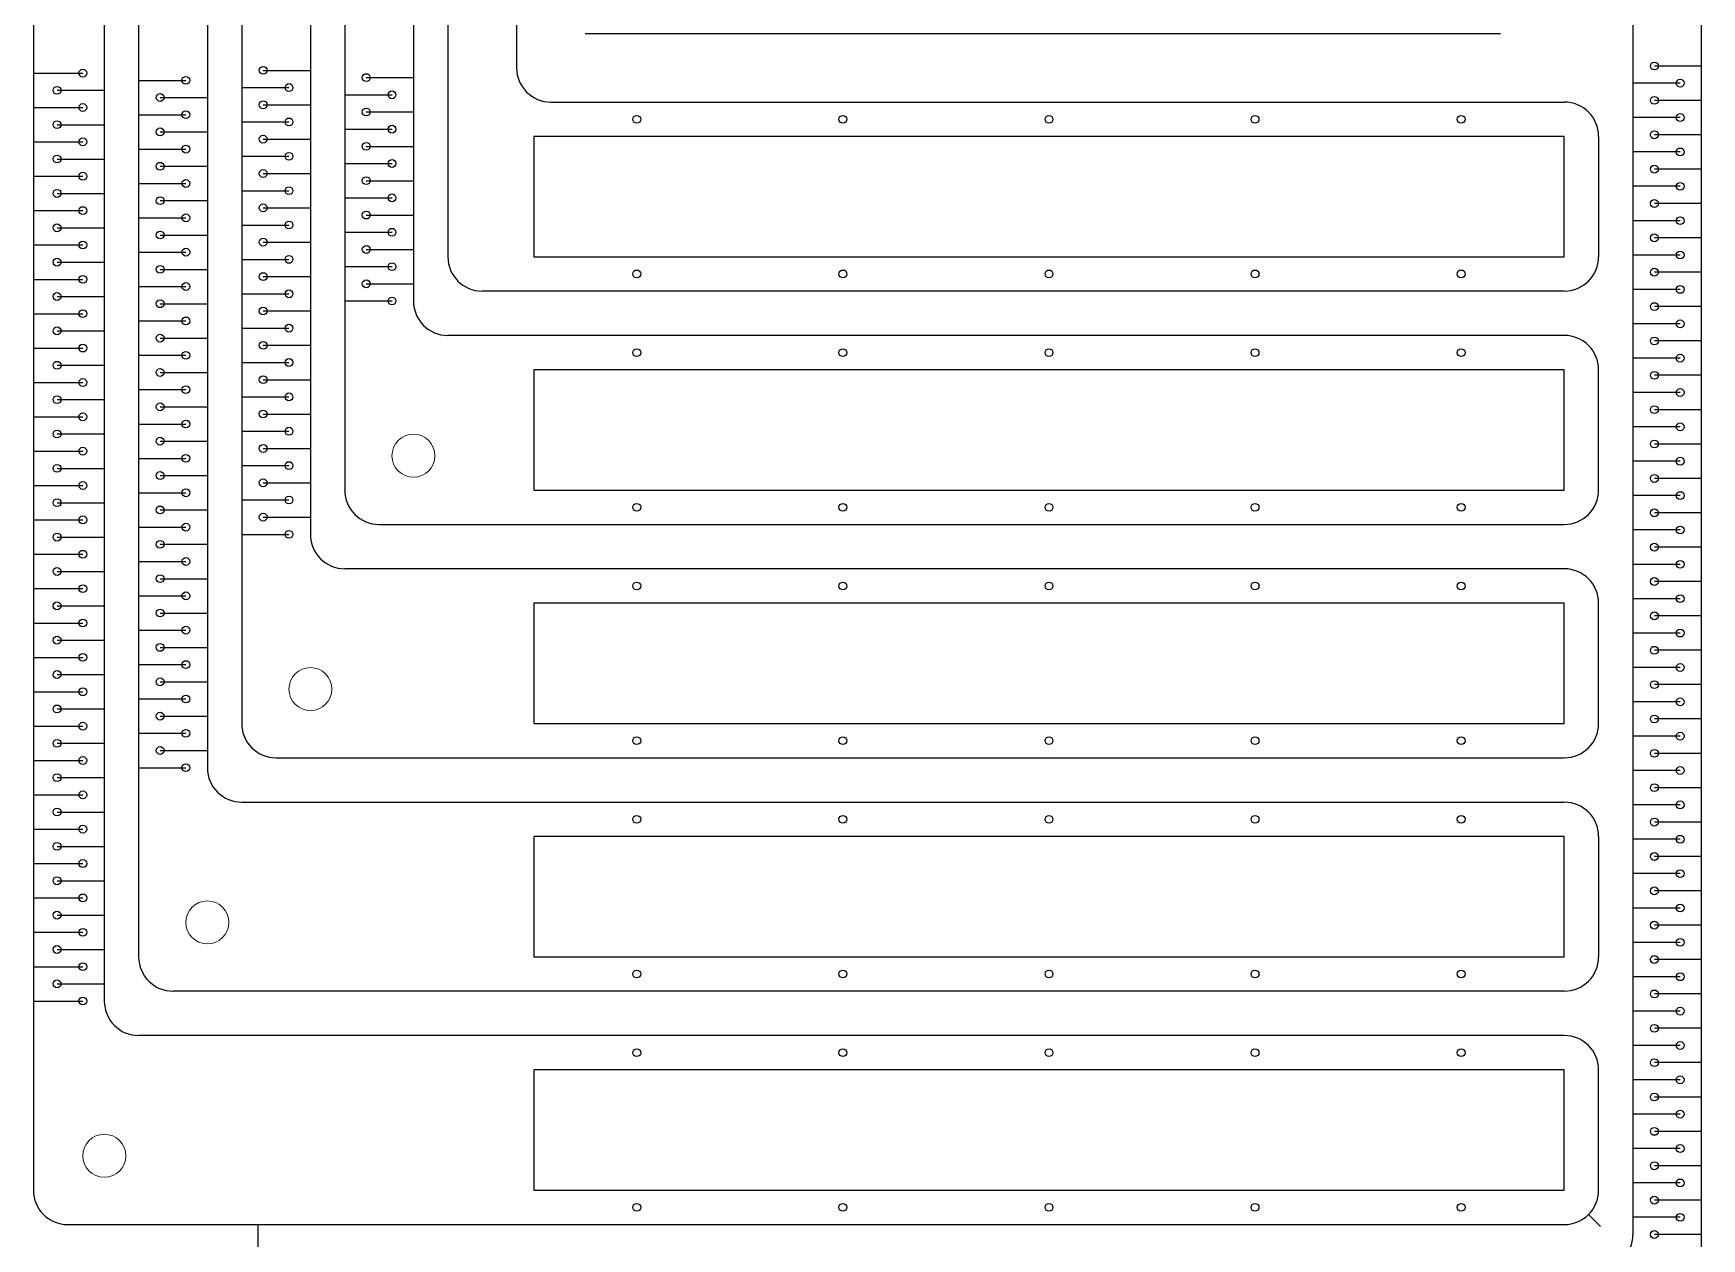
# Model space of a CAD drawing. Header units: millimetres. Extents: x 0 to 40, y 0 to 70.
# Drawn here: x 11.405 to 16.261, y 13.856 to 17.363 of the extents above; entities that cross this region are included whole.
import ezdxf

# ---------------------------------------------------------------- set-up
doc = ezdxf.new("R2010")
doc.units = ezdxf.units.MM
doc.layers.add('Al Foil', color=2, linetype='Continuous')
doc.layers.add('Expose Silicone', color=1, linetype='Continuous')

msp = doc.modelspace()

# ---------------------------------------------------------------- linework, layer by layer
at = {"layer": 'Al Foil'}
for p, q in [((11.4113, 50.4907), (11.4048, 13.9969)), ((11.6113, 50.4907), (11.6113, 14.5469)), ((11.7113, 50.4907), (11.7113, 14.6759)), ((11.9113, 50.4907), (11.9113, 15.2259)), ((12.0113, 50.4907), (12.0113, 15.3549)), ((12.2113, 50.4907), (12.2113, 15.9049)), ((12.3113, 50.4907), (12.3113, 16.0339)), ((12.5113, 50.4907), (12.5113, 16.5839)), ((12.6113, 50.4907), (12.6113, 16.7129)), ((12.8113, 50.4907), (12.8113, 17.2629)), ((16.2613, 13.3179), (16.2613, 18.6644)), ((16.0613, 18.6023), (16.0613, 13.8679)), ((13.0113, 17.3629), (15.6757, 17.3629)), ((11.4053, 17.2472), (11.5488, 17.2472)), ((12.0738, 17.2552), (12.2113, 17.2552)), ((16.2613, 17.2679), (16.1238, 17.2679)), ((11.4738, 17.1972), (11.6113, 17.1972)), ((11.7113, 17.2262), (11.8488, 17.2262)), ((12.0113, 17.2052), (12.1488, 17.2052)), ((12.3738, 17.2342), (12.5113, 17.2342)), ((16.1988, 17.2179), (16.0613, 17.2179)), ((11.4053, 17.1472), (11.5488, 17.1472)), ((11.7738, 17.1762), (11.9113, 17.1762)), ((12.0738, 17.1552), (12.2113, 17.1552)), ((12.3113, 17.1842), (12.4488, 17.1842)), ((12.9113, 17.1629), (15.8613, 17.1629)), ((16.2613, 17.1679), (16.1238, 17.1679)), ((11.4738, 17.0972), (11.6113, 17.0972)), ((11.7113, 17.1262), (11.8488, 17.1262)), ((12.0113, 17.1052), (12.1488, 17.1052)), ((12.3738, 17.1342), (12.5113, 17.1342)), ((16.1988, 17.1179), (16.0613, 17.1179)), ((11.4053, 17.0472), (11.5488, 17.0472)), ((11.7738, 17.0762), (11.9113, 17.0762)), ((12.0738, 17.0552), (12.2113, 17.0552)), ((12.3113, 17.0842), (12.4488, 17.0842)), ((15.9613, 17.0629), (15.9613, 16.7129)), ((16.2613, 17.0679), (16.1238, 17.0679)), ((11.7113, 17.0262), (11.8488, 17.0262)), ((12.0113, 17.0052), (12.1488, 17.0052)), ((12.3738, 17.0342), (12.5113, 17.0342)), ((16.1988, 17.0179), (16.0613, 17.0179)), ((11.4738, 16.9972), (11.6113, 16.9972)), ((11.7738, 16.9762), (11.9113, 16.9762)), ((12.0738, 16.9552), (12.2113, 16.9552)), ((12.3113, 16.9842), (12.4488, 16.9842)), ((16.2613, 16.9679), (16.1238, 16.9679)), ((11.4053, 16.9472), (11.5488, 16.9472)), ((11.7113, 16.9262), (11.8488, 16.9262)), ((12.0113, 16.9052), (12.1488, 16.9052)), ((12.3738, 16.9342), (12.5113, 16.9342)), ((16.1988, 16.9179), (16.0613, 16.9179)), ((11.4738, 16.8972), (11.6113, 16.8972)), ((11.7738, 16.8762), (11.9113, 16.8762)), ((12.0738, 16.8552), (12.2113, 16.8552)), ((12.3113, 16.8842), (12.4488, 16.8842)), ((16.2613, 16.8679), (16.1238, 16.8679)), ((11.4053, 16.8472), (11.5488, 16.8472)), ((11.7113, 16.8262), (11.8488, 16.8262)), ((12.0113, 16.8052), (12.1488, 16.8052)), ((12.3738, 16.8342), (12.5113, 16.8342)), ((16.1988, 16.8179), (16.0613, 16.8179)), ((11.4738, 16.7972), (11.6113, 16.7972)), ((11.7738, 16.7762), (11.9113, 16.7762)), ((12.0738, 16.7552), (12.2113, 16.7552)), ((12.3113, 16.7842), (12.4488, 16.7842)), ((16.2613, 16.7679), (16.1238, 16.7679)), ((11.4053, 16.7472), (11.5488, 16.7472)), ((11.7113, 16.7262), (11.8488, 16.7262)), ((12.3738, 16.7342), (12.5113, 16.7342)), ((16.1988, 16.7179), (16.0613, 16.7179)), ((11.4738, 16.6972), (11.6113, 16.6972)), ((11.7738, 16.6762), (11.9113, 16.6762)), ((12.0113, 16.7052), (12.1488, 16.7052)), ((12.3113, 16.6842), (12.4488, 16.6842)), ((16.2613, 16.6679), (16.1238, 16.6679)), ((11.4052, 16.6472), (11.5488, 16.6472)), ((11.7113, 16.6262), (11.8488, 16.6262)), ((12.0738, 16.6552), (12.2113, 16.6552)), ((12.3738, 16.6342), (12.5113, 16.6342)), ((15.8613, 16.6129), (12.7113, 16.6129)), ((16.1988, 16.6179), (16.0613, 16.6179)), ((11.4738, 16.5972), (11.6113, 16.5972)), ((11.7738, 16.5762), (11.9113, 16.5762)), ((12.0113, 16.6052), (12.1488, 16.6052)), ((12.3113, 16.5842), (12.4488, 16.5842)), ((16.2613, 16.5679), (16.1238, 16.5679)), ((11.4052, 16.5472), (11.5488, 16.5472)), ((11.7113, 16.5262), (11.8488, 16.5262)), ((12.0738, 16.5552), (12.2113, 16.5552)), ((16.1988, 16.5179), (16.0613, 16.5179)), ((11.4738, 16.4972), (11.6113, 16.4972)), ((11.7738, 16.4762), (11.9113, 16.4762)), ((12.0113, 16.5052), (12.1488, 16.5052)), ((15.8613, 16.4839), (12.6113, 16.4839)), ((16.2613, 16.4679), (16.1238, 16.4679)), ((11.4052, 16.4472), (11.5488, 16.4472)), ((11.7113, 16.4262), (11.8488, 16.4262)), ((12.0738, 16.4552), (12.2113, 16.4552)), ((16.1988, 16.4179), (16.0613, 16.4179)), ((11.4738, 16.3972), (11.6113, 16.3972)), ((11.7738, 16.3762), (11.9113, 16.3762)), ((12.0113, 16.4052), (12.1488, 16.4052)), ((15.9613, 16.0339), (15.9613, 16.3839)), ((16.2613, 16.3679), (16.1238, 16.3679)), ((11.4052, 16.3472), (11.5488, 16.3472)), ((11.7113, 16.3262), (11.8488, 16.3262)), ((12.0738, 16.3552), (12.2113, 16.3552)), ((16.1988, 16.3179), (16.0613, 16.3179)), ((11.4738, 16.2972), (11.6113, 16.2972)), ((11.7738, 16.2762), (11.9113, 16.2762)), ((12.0113, 16.3052), (12.1488, 16.3052)), ((11.4052, 16.2472), (11.5488, 16.2472)), ((11.7113, 16.2262), (11.8488, 16.2262)), ((12.0738, 16.2552), (12.2113, 16.2552)), ((16.2613, 16.2679), (16.1238, 16.2679)), ((11.4738, 16.1972), (11.6113, 16.1972)), ((11.7738, 16.1762), (11.9113, 16.1762)), ((12.0113, 16.2052), (12.1488, 16.2052)), ((16.1988, 16.2179), (16.0613, 16.2179)), ((11.4051, 16.1472), (11.5488, 16.1472)), ((11.7113, 16.1262), (11.8488, 16.1262)), ((12.0738, 16.1552), (12.2113, 16.1552)), ((16.2613, 16.1679), (16.1238, 16.1679)), ((11.4738, 16.0972), (11.6113, 16.0972)), ((11.7738, 16.0762), (11.9113, 16.0762)), ((12.0113, 16.1052), (12.1488, 16.1052)), ((16.1988, 16.1179), (16.0613, 16.1179)), ((11.4051, 16.0472), (11.5488, 16.0472)), ((12.0738, 16.0552), (12.2113, 16.0552)), ((16.2613, 16.0679), (16.1238, 16.0679)), ((11.4738, 15.9972), (11.6113, 15.9972)), ((11.7113, 16.0262), (11.8488, 16.0262)), ((12.0113, 16.0052), (12.1488, 16.0052)), ((16.1988, 16.0179), (16.0613, 16.0179)), ((11.4051, 15.9472), (11.5488, 15.9472)), ((11.7738, 15.9762), (11.9113, 15.9762)), ((12.0738, 15.9552), (12.2113, 15.9552)), ((12.4113, 15.9339), (15.8613, 15.9339)), ((16.2613, 15.9679), (16.1238, 15.9679)), ((11.4738, 15.8972), (11.6113, 15.8972)), ((11.7113, 15.9262), (11.8488, 15.9262)), ((12.0113, 15.9052), (12.1488, 15.9052)), ((16.1988, 15.9179), (16.0613, 15.9179)), ((11.4051, 15.8472), (11.5488, 15.8472)), ((11.7738, 15.8762), (11.9113, 15.8762)), ((16.2613, 15.8679), (16.1238, 15.8679)), ((11.4738, 15.7972), (11.6113, 15.7972)), ((11.7113, 15.8262), (11.8488, 15.8262)), ((15.8613, 15.8049), (12.3113, 15.8049)), ((16.1988, 15.8179), (16.0613, 15.8179)), ((11.4051, 15.7472), (11.5488, 15.7472)), ((11.7738, 15.7762), (11.9113, 15.7762)), ((16.2613, 15.7679), (16.1238, 15.7679)), ((11.4738, 15.6972), (11.6113, 15.6972)), ((11.7113, 15.7262), (11.8488, 15.7262)), ((15.9613, 15.3549), (15.9613, 15.7049)), ((16.1988, 15.7179), (16.0613, 15.7179)), ((11.4051, 15.6472), (11.5488, 15.6472)), ((11.7738, 15.6762), (11.9113, 15.6762)), ((16.2613, 15.6679), (16.1238, 15.6679)), ((11.4738, 15.5972), (11.6113, 15.5972)), ((11.7113, 15.6262), (11.8488, 15.6262)), ((16.1988, 15.6179), (16.0613, 15.6179)), ((11.405, 15.5472), (11.5488, 15.5472)), ((11.7738, 15.5762), (11.9113, 15.5762)), ((16.2613, 15.5679), (16.1238, 15.5679)), ((11.4738, 15.4972), (11.6113, 15.4972)), ((11.7113, 15.5262), (11.8488, 15.5262)), ((16.1988, 15.5179), (16.0613, 15.5179)), ((11.405, 15.4472), (11.5488, 15.4472)), ((11.7738, 15.4762), (11.9113, 15.4762)), ((16.2613, 15.4679), (16.1238, 15.4679)), ((11.4738, 15.3972), (11.6113, 15.3972)), ((11.7113, 15.4262), (11.8488, 15.4262)), ((16.1988, 15.4179), (16.0613, 15.4179)), ((11.405, 15.3472), (11.5488, 15.3472)), ((11.7738, 15.3762), (11.9113, 15.3762)), ((16.2613, 15.3679), (16.1238, 15.3679)), ((11.7113, 15.3262), (11.8488, 15.3262)), ((16.1988, 15.3179), (16.0613, 15.3179)), ((11.4738, 15.2972), (11.6113, 15.2972)), ((11.7738, 15.2762), (11.9113, 15.2762)), ((12.1113, 15.2549), (15.8613, 15.2549)), ((16.2613, 15.2679), (16.1238, 15.2679)), ((11.405, 15.2472), (11.5488, 15.2472)), ((11.7113, 15.2262), (11.8488, 15.2262)), ((16.1988, 15.2179), (16.0613, 15.2179)), ((11.4738, 15.1972), (11.6113, 15.1972)), ((16.2613, 15.1679), (16.1238, 15.1679)), ((11.405, 15.1472), (11.5488, 15.1472)), ((12.0113, 15.1259), (15.8613, 15.1259)), ((16.1988, 15.1179), (16.0613, 15.1179)), ((11.4738, 15.0972), (11.6113, 15.0972)), ((16.2613, 15.0679), (16.1238, 15.0679)), ((11.405, 15.0472), (11.5488, 15.0472)), ((15.9613, 15.0259), (15.9613, 14.6759)), ((16.1988, 15.0179), (16.0613, 15.0179)), ((11.4738, 14.9972), (11.6113, 14.9972)), ((16.2613, 14.9679), (16.1238, 14.9679)), ((11.4049, 14.9472), (11.5488, 14.9472)), ((16.1988, 14.9179), (16.0613, 14.9179)), ((11.4738, 14.8972), (11.6113, 14.8972)), ((16.2613, 14.8679), (16.1238, 14.8679)), ((11.4049, 14.8472), (11.5488, 14.8472)), ((16.1988, 14.8179), (16.0613, 14.8179)), ((11.4738, 14.7972), (11.6113, 14.7972)), ((16.2613, 14.7679), (16.1238, 14.7679)), ((11.4049, 14.7472), (11.5488, 14.7472)), ((16.1988, 14.7179), (16.0613, 14.7179)), ((11.4738, 14.6972), (11.6113, 14.6972)), ((16.2613, 14.6679), (16.1238, 14.6679)), ((11.4049, 14.6472), (11.5488, 14.6472)), ((11.4738, 14.5972), (11.6113, 14.5972)), ((15.8613, 14.5759), (11.8113, 14.5759)), ((16.1988, 14.6179), (16.0613, 14.6179)), ((11.4049, 14.5472), (11.5488, 14.5472)), ((16.2613, 14.5679), (16.1238, 14.5679)), ((16.1988, 14.5179), (16.0613, 14.5179)), ((15.8613, 14.4469), (11.7113, 14.4469)), ((16.2613, 14.4679), (16.1238, 14.4679)), ((16.1988, 14.4179), (16.0613, 14.4179)), ((15.9613, 13.9969), (15.9613, 14.3469)), ((16.2613, 14.3679), (16.1238, 14.3679)), ((16.1988, 14.3179), (16.0613, 14.3179)), ((16.2613, 14.2679), (16.1238, 14.2679)), ((16.1988, 14.2179), (16.0613, 14.2179)), ((16.2613, 14.1679), (16.1238, 14.1679)), ((16.1988, 14.1179), (16.0613, 14.1179)), ((16.2613, 14.0679), (16.1238, 14.0679)), ((16.1988, 14.0179), (16.0613, 14.0179)), ((16.2613, 13.9679), (16.1238, 13.9679)), ((11.5048, 13.8969), (15.8613, 13.8969)), ((12.059, 13.5009), (12.059, 13.8969)), ((15.932, 13.9262), (15.9673, 13.8908)), ((16.1988, 13.9179), (16.0613, 13.9179)), ((16.2613, 13.8679), (16.1238, 13.8679))]:
    msp.add_line(p, q, dxfattribs=at)
for centre in [(11.5488, 17.2472), (12.0738, 17.2552), (12.3738, 17.2342), (16.1238, 17.2679), (11.4738, 17.1972), (11.8488, 17.2262), (12.1488, 17.2052), (12.4488, 17.1842), (16.1988, 17.2179), (11.5488, 17.1472), (11.7738, 17.1762), (12.0738, 17.1552), (12.3738, 17.1342), (16.1238, 17.1679), (11.4738, 17.0972), (11.8488, 17.1262), (12.1488, 17.1052), (12.4488, 17.0842), (13.1613, 17.1129), (13.7613, 17.1129), (14.3613, 17.1129), (14.9613, 17.1129), (15.5613, 17.1129), (16.1988, 17.1179), (11.5488, 17.0472), (11.7738, 17.0762), (12.0738, 17.0552), (16.1238, 17.0679), (11.4738, 16.9972), (11.8488, 17.0262), (12.1488, 17.0052), (12.3738, 17.0342), (16.1988, 17.0179), (11.5488, 16.9472), (11.7738, 16.9762), (12.0738, 16.9552), (12.4488, 16.9842), (16.1238, 16.9679), (11.4738, 16.8972), (11.8488, 16.9262), (12.1488, 16.9052), (12.3738, 16.9342), (16.1988, 16.9179), (11.5488, 16.8472), (11.7738, 16.8762), (12.0738, 16.8552), (12.4488, 16.8842), (16.1238, 16.8679), (11.4738, 16.7972), (11.8488, 16.8262), (12.1488, 16.8052), (12.3738, 16.8342), (16.1988, 16.8179), (11.5488, 16.7472), (11.7738, 16.7762), (12.0738, 16.7552), (12.4488, 16.7842), (16.1238, 16.7679), (11.4738, 16.6972), (11.8488, 16.7262), (12.1488, 16.7052), (12.3738, 16.7342), (16.1988, 16.7179), (11.5488, 16.6472), (11.7738, 16.6762), (12.0738, 16.6552), (12.4488, 16.6842), (13.1613, 16.6629), (13.7613, 16.6629), (14.3613, 16.6629), (14.9613, 16.6629), (15.5613, 16.6629), (16.1238, 16.6679), (11.8488, 16.6262), (12.1488, 16.6052), (12.3738, 16.6342), (16.1988, 16.6179), (11.4738, 16.5972), (11.7738, 16.5762), (12.0738, 16.5552), (12.4488, 16.5842), (16.1238, 16.5679), (11.5488, 16.5472), (11.8488, 16.5262), (12.1488, 16.5052), (16.1988, 16.5179), (11.4738, 16.4972), (11.7738, 16.4762), (12.0738, 16.4552), (16.1238, 16.4679), (11.5488, 16.4472), (11.8488, 16.4262), (12.1488, 16.4052), (13.1613, 16.4339), (13.7613, 16.4339), (14.3613, 16.4339), (14.9613, 16.4339), (15.5613, 16.4339), (16.1988, 16.4179), (11.4738, 16.3972), (11.7738, 16.3762), (12.0738, 16.3552), (16.1238, 16.3679), (11.5488, 16.3472), (11.8488, 16.3262), (16.1988, 16.3179), (11.4738, 16.2972), (11.7738, 16.2762), (12.1488, 16.3052), (16.1238, 16.2679), (11.5488, 16.2472), (11.8488, 16.2262), (12.0738, 16.2552), (16.1988, 16.2179), (11.4738, 16.1972), (11.7738, 16.1762), (12.1488, 16.2052), (16.1238, 16.1679), (11.5488, 16.1472), (11.8488, 16.1262), (12.0738, 16.1552), (16.1988, 16.1179), (11.4738, 16.0972), (11.7738, 16.0762), (12.1488, 16.1052), (16.1238, 16.0679), (11.5488, 16.0472), (11.8488, 16.0262), (12.0738, 16.0552), (16.1988, 16.0179), (11.4738, 15.9972), (11.7738, 15.9762), (12.1488, 16.0052), (13.1613, 15.9839), (13.7613, 15.9839), (14.3613, 15.9839), (14.9613, 15.9839), (15.5613, 15.9839), (16.1238, 15.9679), (11.5488, 15.9472), (11.8488, 15.9262), (12.0738, 15.9552), (11.4738, 15.8972), (11.7738, 15.8762), (12.1488, 15.9052), (16.1988, 15.9179), (11.5488, 15.8472), (11.8488, 15.8262), (16.1238, 15.8679), (11.4738, 15.7972), (11.7738, 15.7762), (16.1988, 15.8179), (11.5488, 15.7472), (11.8488, 15.7262), (13.1613, 15.7549), (13.7613, 15.7549), (14.3613, 15.7549), (14.9613, 15.7549), (15.5613, 15.7549), (16.1238, 15.7679), (11.4738, 15.6972), (11.7738, 15.6762), (16.1988, 15.7179), (11.5488, 15.6472), (16.1238, 15.6679), (11.4738, 15.5972), (11.8488, 15.6262), (16.1988, 15.6179), (11.5488, 15.5472), (11.7738, 15.5762), (16.1238, 15.5679), (11.4738, 15.4972), (11.8488, 15.5262), (16.1988, 15.5179), (11.5488, 15.4472), (11.7738, 15.4762), (16.1238, 15.4679), (11.4738, 15.3972), (11.8488, 15.4262), (16.1988, 15.4179), (11.5488, 15.3472), (11.7738, 15.3762), (16.1238, 15.3679), (11.4738, 15.2972), (11.8488, 15.3262), (13.1613, 15.3049), (13.7613, 15.3049), (14.3613, 15.3049), (14.9613, 15.3049), (15.5613, 15.3049), (16.1988, 15.3179), (11.5488, 15.2472), (11.7738, 15.2762), (16.1238, 15.2679), (11.4738, 15.1972), (11.8488, 15.2262), (16.1988, 15.2179), (11.5488, 15.1472), (16.1238, 15.1679), (11.4738, 15.0972), (16.1988, 15.1179), (11.5488, 15.0472), (13.1613, 15.0759), (13.7613, 15.0759), (14.3613, 15.0759), (14.9613, 15.0759), (15.5613, 15.0759), (16.1238, 15.0679), (11.4738, 14.9972), (16.1988, 15.0179), (11.5488, 14.9472), (16.1238, 14.9679), (16.1988, 14.9179), (11.4738, 14.8972), (16.1238, 14.8679), (11.5488, 14.8472), (16.1988, 14.8179), (11.4738, 14.7972), (16.1238, 14.7679), (11.5488, 14.7472), (16.1988, 14.7179), (11.4738, 14.6972), (16.1238, 14.6679), (11.5488, 14.6472), (13.1613, 14.6259), (13.7613, 14.6259), (14.3613, 14.6259), (14.9613, 14.6259), (15.5613, 14.6259), (16.1988, 14.6179), (11.4738, 14.5972), (16.1238, 14.5679), (11.5488, 14.5472), (16.1988, 14.5179), (16.1238, 14.4679), (16.1988, 14.4179), (13.1613, 14.3969), (13.7613, 14.3969), (14.3613, 14.3969), (14.9613, 14.3969), (15.5613, 14.3969), (16.1238, 14.3679), (16.1988, 14.3179), (16.1238, 14.2679), (16.1988, 14.2179), (16.1238, 14.1679), (16.1988, 14.1179), (16.1238, 14.0679), (16.1988, 14.0179), (13.1613, 13.9469), (13.7613, 13.9469), (14.3613, 13.9469), (14.9613, 13.9469), (15.5613, 13.9469), (16.1238, 13.9679), (16.1988, 13.9179), (16.1238, 13.8679)]:
    msp.add_circle(centre, 0.0114, dxfattribs=at)
at = {"layer": 'Al Foil', "linetype": 'Continuous', "lineweight": 0}
for centre in [(12.5113, 16.1339), (12.2113, 15.4549), (11.9113, 14.7759), (11.6113, 14.0969)]:
    msp.add_circle(centre, 0.0626, dxfattribs=at)
at = {"layer": 'Al Foil'}
for centre, start, end in [((12.9113, 17.2629), 180, 270), ((15.8613, 17.0629), 0, 90), ((12.7113, 16.7129), 180, 270), ((15.8613, 16.7129), 270, 360), ((12.6113, 16.5839), 180, 270), ((15.8613, 16.3839), 0, 90), ((12.4113, 16.0339), 180, 270), ((15.8613, 16.0339), 270, 360), ((12.3113, 15.9049), 180, 270), ((15.8613, 15.7049), 0, 90), ((12.1113, 15.3549), 180, 270), ((15.8613, 15.3549), 270, 0), ((12.0113, 15.2259), 180, 270), ((15.8613, 15.0259), 360, 90), ((11.8113, 14.6759), 180, 270), ((15.8613, 14.6759), 270, 0), ((11.7113, 14.5469), 180, 270), ((15.8613, 14.3469), 0, 90), ((11.5048, 13.9969), 180, 270), ((15.8613, 13.9969), 270, 360), ((15.9613, 13.8679), 270, 360)]:
    msp.add_arc(centre, 0.1, start, end, dxfattribs=at)
at = {"layer": 'Expose Silicone'}
for p, q in [((15.8613, 17.0629), (12.8613, 17.0629)), ((12.8613, 17.0629), (12.8613, 16.7129)), ((15.8613, 16.7129), (15.8613, 17.0629)), ((12.8613, 16.7129), (15.8613, 16.7129)), ((15.8613, 16.3839), (12.8613, 16.3839)), ((12.8613, 16.3839), (12.8613, 16.0339)), ((15.8613, 16.0339), (15.8613, 16.3839)), ((12.8613, 16.0339), (15.8613, 16.0339)), ((15.8613, 15.7049), (12.8613, 15.7049)), ((12.8613, 15.7049), (12.8613, 15.3549)), ((15.8613, 15.3549), (15.8613, 15.7049)), ((12.8613, 15.3549), (15.8613, 15.3549)), ((15.8613, 15.0259), (12.8613, 15.0259)), ((12.8613, 15.0259), (12.8613, 14.6759)), ((15.8613, 14.6759), (15.8613, 15.0259)), ((12.8613, 14.6759), (15.8613, 14.6759)), ((15.8613, 14.3469), (12.8613, 14.3469)), ((12.8613, 14.3469), (12.8613, 13.9969)), ((15.8613, 13.9969), (15.8613, 14.3469)), ((12.8613, 13.9969), (15.8613, 13.9969))]:
    msp.add_line(p, q, dxfattribs=at)

doc.saveas('drawing.dxf')
